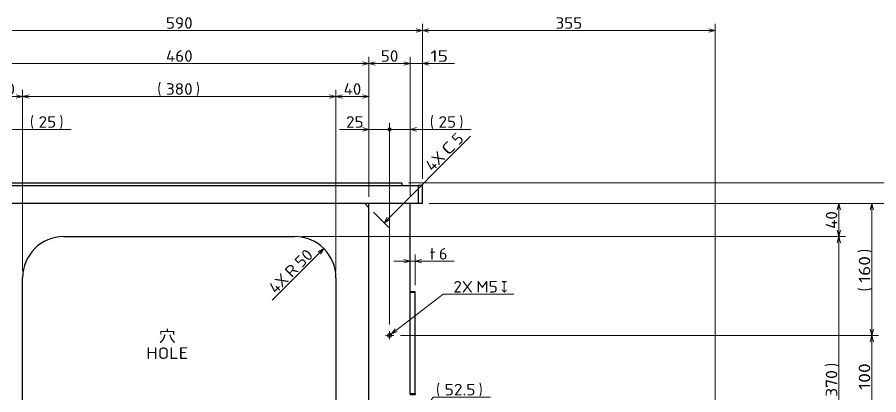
# Model space of a CAD drawing. Extents: x 0 to 1254, y -12 to 833.
# Drawn here: x 781.2 to 1042.4, y 208.7 to 323.2 of the extents above; entities that cross this region are included whole.
import ezdxf
from ezdxf.enums import TextEntityAlignment as Align

# ---------------------------------------------------------------- set-up
doc = ezdxf.new("R2010")
doc.units = 0
doc.linetypes.add('DASHDOT', pattern=[18.5, 12, -3, 0.5, -3])
doc.layers.get('0').update_dxf_attribs({"lineweight": 13})
doc.styles.add('GDT', font='gdt.shx')
doc.styles.get("Standard").update_dxf_attribs({"font": 'isocp.shx'})
doc.dimstyles.get("Standard").update_dxf_attribs({"dimtxt": 2.5, "dimasz": 2.5, "dimexe": 1.25, "dimexo": 0.625, "dimtad": 1, "dimcen": 2.5, "dimadec": 0, "dimazin": 0, "dimtfac": 1, "dimtmove": 0, "dimatfit": 0, "dimfxl": 1, "dimarcsym": 0})

# ---------------------------------------------------------------- blocks, each defined once
blk = doc.blocks.new('*D311')
at = {"color": 7, "lineweight": 13}
blk.add_line((874.137239, 253.045332), (858.463828, 237.371924), dxfattribs=at)
blk.add_lwpolyline([(873.137239, 251.313277), (874.137239, 253.045332), (872.405187, 252.045332)], dxfattribs=at)
for s, rotation, width, p, p2 in [('50', 44.999942, 0.868247, (867.385533, 247.000731), (871.171521, 250.786711)), ('4X', 44.999974, 0.953546, (859.524487, 239.139693), (863.68242, 243.297621)), ('R', 44.999905, 1.078997, (864.389527, 244.004729), (866.67843, 246.293623))]:
    blk.add_text(s, height=3.5, rotation=rotation, dxfattribs=dict(at, width=width)).set_placement(p, p2, align=Align.FIT)
blk = doc.blocks.new('*D312')
at = {"color": 7, "lineweight": 13}
for p, q in [((901.798402, 241.956496), (901.798402, 251.206496)), ((895.298402, 249.206496), (913.593202, 249.206496))]:
    blk.add_line(p, q, dxfattribs=at)
for points in [[(898.366548, 248.688856), (900.298402, 249.206496), (898.366548, 249.724135)], [(903.730256, 249.724135), (901.798402, 249.206496), (903.730256, 248.688856)]]:
    blk.add_lwpolyline(points, dxfattribs=at)
for s, width, p, p2 in [('t', 1.09249, (906.182794, 249.706496), (908.00361, 249.706496)), ('6', 0.913976, (909.003602, 249.706496), (911.593202, 249.706496))]:
    blk.add_text(s, height=3.5, dxfattribs=dict(at, width=width)).set_placement(p, p2, align=Align.FIT)
blk = doc.blocks.new('*D316')
at = {"color": 214, "lineweight": 13}
for p, q in [((894.543794, 227.087569), (910.298402, 239.206496)), ((910.298402, 239.206496), (931.747964, 239.206496))]:
    blk.add_line(p, q, dxfattribs=at)
blk.add_lwpolyline([(895.759416, 228.675726), (894.543794, 227.087569), (896.390634, 227.855147)], dxfattribs=at)
for s, width, p, p2 in [('2X', 0.953546, (913.418199, 239.706496), (919.298402, 239.706496)), ('M5', 0.967101, (920.298402, 239.706496), (926.906922, 239.706496))]:
    blk.add_text(s, height=3.5, dxfattribs=dict(at, width=width)).set_placement(p, p2, align=Align.FIT)
at = {"color": 214, "lineweight": 13, "style": 'GDT', "width": 0.52601}
blk.add_text('x', height=3.5, dxfattribs=at).set_placement((927.90693, 239.706496), (929.747964, 239.706496), align=Align.FIT)
blk = doc.blocks.new('*D325')
at = {"color": 7, "lineweight": 13}
for p, q in [((755.454469, 205.897566), (743.108659, 205.897566)), ((770.360902, 199.206496), (755.454469, 205.897566)), ((759.048402, 156.206496), (759.048402, 201.206496)), ((781.673402, 164.706496), (781.673402, 201.206496)), ((759.048402, 199.206496), (781.673402, 199.206496))]:
    blk.add_line(p, q, dxfattribs=at)
for points in [[(760.980256, 199.724135), (759.048402, 199.206496), (760.980256, 198.688856)], [(779.741551, 198.688856), (781.673402, 199.206496), (779.741551, 199.724135)]]:
    blk.add_lwpolyline(points, dxfattribs=at)
at = {"color": 7, "lineweight": 13, "width": 0.836938}
blk.add_text('90.5', height=3.5, dxfattribs=at).set_placement((745.108659, 206.397566), (754.454469, 206.397566), align=Align.FIT)
blk = doc.blocks.new('*D329')
at = {"color": 7, "lineweight": 13}
for p, q in [((901.235902, 199.206496), (907.31244, 208.024351)), ((907.31244, 208.024351), (924.66591, 208.024351)), ((894.673402, 164.706496), (894.673402, 201.206496)), ((907.798402, 156.206496), (907.798402, 201.206496)), ((894.673402, 199.206496), (907.798402, 199.206496))]:
    blk.add_line(p, q, dxfattribs=at)
for points in [[(896.605256, 199.724135), (894.673402, 199.206496), (896.605256, 198.688856)], [(905.866548, 198.688856), (907.798402, 199.206496), (905.866548, 199.724135)]]:
    blk.add_lwpolyline(points, dxfattribs=at)
for s, p in [('(', (908.164033, 208.524351)), (')', (921.087876, 208.524351))]:
    blk.add_text(s, height=3.5, dxfattribs=at).set_placement(p)
at = {"color": 7, "lineweight": 13, "width": 0.836938}
blk.add_text('52.5', height=3.5, dxfattribs=at).set_placement((910.742066, 208.524351), (920.087876, 208.524351), align=Align.FIT)
blk = doc.blocks.new('*D351')
at = {"color": 7, "lineweight": 13}
for p, q in [((772.798402, 268.706496), (772.798402, 301.206496)), ((782.798402, 246.206496), (782.798402, 301.206496)), ((772.798402, 299.206496), (782.798402, 299.206496))]:
    blk.add_line(p, q, dxfattribs=at)
for points in [[(774.730252, 299.724135), (772.798402, 299.206496), (774.730252, 298.688856)], [(780.866551, 298.688856), (782.798402, 299.206496), (780.866551, 299.724135)]]:
    blk.add_lwpolyline(points, dxfattribs=at)
at = {"color": 7, "lineweight": 13, "width": 0.868247}
blk.add_text('40', height=3.5, dxfattribs=at).set_placement((775.121308, 299.706496), (780.475495, 299.706496), align=Align.FIT)
blk = doc.blocks.new('*D352')
at = {"color": 7, "lineweight": 13}
for p, q in [((782.798402, 246.206496), (782.798402, 301.206496)), ((877.798402, 246.206496), (877.798402, 301.206496)), ((782.798402, 299.206496), (877.798402, 299.206496))]:
    blk.add_line(p, q, dxfattribs=at)
for points in [[(784.730252, 299.724135), (782.798402, 299.206496), (784.730252, 298.688856)], [(875.866551, 298.688856), (877.798402, 299.206496), (875.866551, 299.724135)]]:
    blk.add_lwpolyline(points, dxfattribs=at)
for s, p in [('(', (823.660975, 299.706496)), (')', (835.357795, 299.706496))]:
    blk.add_text(s, height=3.5, dxfattribs=at).set_placement(p)
at = {"color": 7, "lineweight": 13, "width": 0.854609}
blk.add_text('380', height=3.5, dxfattribs=at).set_placement((826.239009, 299.706496), (834.357795, 299.706496), align=Align.FIT)
blk = doc.blocks.new('*D353')
at = {"color": 7, "lineweight": 13}
for p, q in [((877.798402, 246.206496), (877.798402, 301.206496)), ((887.798402, 268.706496), (887.798402, 301.206496)), ((877.798402, 299.206496), (887.798402, 299.206496))]:
    blk.add_line(p, q, dxfattribs=at)
for points in [[(879.730252, 299.724135), (877.798402, 299.206496), (879.730252, 298.688856)], [(885.866551, 298.688856), (887.798402, 299.206496), (885.866551, 299.724135)]]:
    blk.add_lwpolyline(points, dxfattribs=at)
at = {"color": 7, "lineweight": 13, "width": 0.868247}
blk.add_text('40', height=3.5, dxfattribs=at).set_placement((880.121308, 299.706496), (885.475495, 299.706496), align=Align.FIT)
blk = doc.blocks.new('*D356')
at = {"color": 7, "lineweight": 13}
for p, q in [((772.798402, 268.706496), (772.798402, 311.206496)), ((887.798402, 268.706496), (887.798402, 311.206496)), ((772.798402, 309.206496), (887.798402, 309.206496))]:
    blk.add_line(p, q, dxfattribs=at)
for points in [[(774.730252, 309.724135), (772.798402, 309.206496), (774.730252, 308.688856)], [(885.866551, 308.688856), (887.798402, 309.206496), (885.866551, 309.724135)]]:
    blk.add_lwpolyline(points, dxfattribs=at)
at = {"color": 7, "lineweight": 13, "width": 0.854609}
blk.add_text('460', height=3.5, dxfattribs=at).set_placement((826.239009, 309.706496), (834.357795, 309.706496), align=Align.FIT)
blk = doc.blocks.new('*D357')
at = {"color": 7, "lineweight": 13}
for p, q in [((887.798402, 268.706496), (887.798402, 311.206496)), ((900.298402, 268.706496), (900.298402, 311.206496)), ((887.798402, 309.206496), (900.298402, 309.206496))]:
    blk.add_line(p, q, dxfattribs=at)
for points in [[(889.730252, 309.724135), (887.798402, 309.206496), (889.730252, 308.688856)], [(898.366548, 308.688856), (900.298402, 309.206496), (898.366548, 309.724135)]]:
    blk.add_lwpolyline(points, dxfattribs=at)
at = {"color": 7, "lineweight": 13, "width": 0.868247}
blk.add_text('50', height=3.5, dxfattribs=at).set_placement((891.371308, 309.706496), (896.725495, 309.706496), align=Align.FIT)
blk = doc.blocks.new('*D358')
at = {"color": 7, "lineweight": 13}
for p, q in [((900.298402, 268.706496), (900.298402, 311.206496)), ((904.048402, 274.206496), (904.048402, 311.206496)), ((895.298402, 309.206496), (913.783944, 309.206496))]:
    blk.add_line(p, q, dxfattribs=at)
for points in [[(898.366548, 308.688856), (900.298402, 309.206496), (898.366548, 309.724135)], [(905.980256, 309.724135), (904.048402, 309.206496), (905.980256, 308.688856)]]:
    blk.add_lwpolyline(points, dxfattribs=at)
at = {"color": 7, "lineweight": 13, "width": 0.868247}
blk.add_text('15', height=3.5, dxfattribs=at).set_placement((906.429749, 309.706496), (911.783937, 309.706496), align=Align.FIT)
blk = doc.blocks.new('*D359')
at = {"color": 7, "lineweight": 13}
for p, q in [((756.548402, 274.206496), (756.548402, 321.206496)), ((756.548402, 319.206496), (904.048402, 319.206496)), ((904.048402, 274.206496), (904.048402, 321.206496))]:
    blk.add_line(p, q, dxfattribs=at)
for points in [[(758.480256, 319.724135), (756.548402, 319.206496), (758.480256, 318.688856)], [(902.116548, 318.688856), (904.048402, 319.206496), (902.116548, 319.724135)]]:
    blk.add_lwpolyline(points, dxfattribs=at)
at = {"color": 7, "lineweight": 13, "width": 0.854609}
blk.add_text('590', height=3.5, dxfattribs=at).set_placement((826.239009, 319.706496), (834.357795, 319.706496), align=Align.FIT)
blk = doc.blocks.new('*D361')
at = {"color": 7, "lineweight": 13}
for p, q in [((904.048402, 274.206496), (904.048402, 321.206496)), ((904.048402, 319.206496), (992.798402, 319.206496)), ((992.798402, 144.456496), (992.798402, 321.206496))]:
    blk.add_line(p, q, dxfattribs=at)
for points in [[(905.980256, 319.724135), (904.048402, 319.206496), (905.980256, 318.688856)], [(990.866548, 318.688856), (992.798402, 319.206496), (990.866548, 319.724135)]]:
    blk.add_lwpolyline(points, dxfattribs=at)
at = {"color": 7, "lineweight": 13, "width": 0.854609}
blk.add_text('355', height=3.5, dxfattribs=at).set_placement((944.364007, 319.706496), (952.482797, 319.706496), align=Align.FIT)
blk = doc.blocks.new('*D363')
at = {"color": 7, "lineweight": 13}
for p, q in [((867.298402, 256.706496), (1032.298402, 256.706496)), ((1030.298402, 164.206496), (1030.298402, 256.706496)), ((867.298402, 164.206496), (1032.298402, 164.206496))]:
    blk.add_line(p, q, dxfattribs=at)
for points in [[(1030.816041, 254.774641), (1030.298402, 256.706496), (1029.780763, 254.774641)], [(1029.780763, 166.138346), (1030.298402, 164.206496), (1030.816041, 166.138346)]]:
    blk.add_lwpolyline(points, dxfattribs=at)
for s, p in [(')', (1029.798402, 217.181799)), ('(', (1029.798402, 205.484976))]:
    blk.add_text(s, height=3.5, rotation=90.000003, dxfattribs=at).set_placement(p)
at = {"color": 7, "lineweight": 13, "width": 0.854609}
blk.add_text('370', height=3.5, rotation=90, dxfattribs=at).set_placement((1029.798402, 208.06301), (1029.798402, 216.181799), align=Align.FIT)
blk = doc.blocks.new('*D364')
at = {"color": 7, "lineweight": 13}
for p, q in [((906.048402, 266.706496), (1032.298402, 266.706496)), ((1030.298402, 256.706496), (1030.298402, 266.706496)), ((867.298402, 256.706496), (1032.298402, 256.706496))]:
    blk.add_line(p, q, dxfattribs=at)
for points in [[(1030.816041, 264.774641), (1030.298402, 266.706496), (1029.780763, 264.774641)], [(1029.780763, 258.63835), (1030.298402, 256.706496), (1030.816041, 258.63835)]]:
    blk.add_lwpolyline(points, dxfattribs=at)
at = {"color": 7, "lineweight": 13, "width": 0.868247}
blk.add_text('40', height=3.5, rotation=90, dxfattribs=at).set_placement((1029.798402, 259.029402), (1029.798402, 264.383589), align=Align.FIT)
blk = doc.blocks.new('*D365')
at = {"color": 7, "lineweight": 13}
for p, q in [((899.798402, 272.956496), (1062.298402, 272.956496)), ((1060.298402, 154.206496), (1060.298402, 272.956496)), ((909.798402, 154.206496), (1062.298402, 154.206496))]:
    blk.add_line(p, q, dxfattribs=at)
for points in [[(1060.816041, 271.024641), (1060.298402, 272.956496), (1059.780763, 271.024641)], [(1059.780763, 156.138346), (1060.298402, 154.206496), (1060.816041, 156.138346)]]:
    blk.add_lwpolyline(points, dxfattribs=at)
for s, p in [(')', (1059.798402, 218.64089)), ('(', (1059.798402, 206.944067))]:
    blk.add_text(s, height=3.5, rotation=90.000003, dxfattribs=at).set_placement(p)
at = {"color": 7, "lineweight": 13, "width": 0.854609}
blk.add_text('475', height=3.5, rotation=90, dxfattribs=at).set_placement((1059.798402, 209.522101), (1059.798402, 217.64089), align=Align.FIT)
blk = doc.blocks.new('*D367')
at = {"color": 7, "lineweight": 13}
for p, q in [((906.048402, 266.706496), (1052.298402, 266.706496)), ((1050.298402, 154.206496), (1050.298402, 266.706496)), ((909.798402, 154.206496), (1052.298402, 154.206496))]:
    blk.add_line(p, q, dxfattribs=at)
for points in [[(1050.816041, 264.774641), (1050.298402, 266.706496), (1049.780763, 264.774641)], [(1049.780763, 156.138346), (1050.298402, 154.206496), (1050.816041, 156.138346)]]:
    blk.add_lwpolyline(points, dxfattribs=at)
for s, p in [(')', (1049.798402, 215.51589)), ('(', (1049.798402, 203.819067))]:
    blk.add_text(s, height=3.5, rotation=90.000003, dxfattribs=at).set_placement(p)
at = {"color": 7, "lineweight": 13, "width": 0.854609}
blk.add_text('450', height=3.5, rotation=90, dxfattribs=at).set_placement((1049.798402, 206.397101), (1049.798402, 214.51589), align=Align.FIT)
blk = doc.blocks.new('*D368')
at = {"color": 7, "lineweight": 13}
for p, q in [((1050.298402, 266.706496), (1050.298402, 288.31346)), ((899.798402, 272.956496), (1052.298402, 272.956496)), ((906.048402, 266.706496), (1052.298402, 266.706496))]:
    blk.add_line(p, q, dxfattribs=at)
for points in [[(1050.816041, 271.024641), (1050.298402, 272.956496), (1049.780763, 271.024641)], [(1049.780763, 268.63835), (1050.298402, 266.706496), (1050.816041, 268.63835)]]:
    blk.add_lwpolyline(points, dxfattribs=at)
for s, p in [(')', (1049.798402, 284.735426)), ('(', (1049.798402, 275.803206))]:
    blk.add_text(s, height=3.5, rotation=90.000003, dxfattribs=at).set_placement(p)
at = {"color": 7, "lineweight": 13, "width": 0.868247}
blk.add_text('25', height=3.5, rotation=90, dxfattribs=at).set_placement((1049.798402, 278.381239), (1049.798402, 283.735426), align=Align.FIT)
blk = doc.blocks.new('*D369')
at = {"color": 7, "lineweight": 13}
for p, q in [((897.3359, 226.706496), (1042.298402, 226.706496)), ((1040.298402, 201.706496), (1040.298402, 226.706496)), ((897.3359, 201.706496), (1042.298402, 201.706496))]:
    blk.add_line(p, q, dxfattribs=at)
for points in [[(1040.816041, 224.774641), (1040.298402, 226.706496), (1039.780763, 224.774641)], [(1039.780763, 203.63835), (1040.298402, 201.706496), (1040.816041, 203.63835)]]:
    blk.add_lwpolyline(points, dxfattribs=at)
at = {"color": 7, "lineweight": 13, "width": 0.854609}
blk.add_text('100', height=3.5, rotation=90, dxfattribs=at).set_placement((1039.798402, 210.147101), (1039.798402, 218.26589), align=Align.FIT)
blk = doc.blocks.new('*D371')
at = {"color": 7, "lineweight": 13}
for p, q in [((906.048402, 266.706496), (1042.298402, 266.706496)), ((1040.298402, 226.706496), (1040.298402, 266.706496)), ((897.3359, 226.706496), (1042.298402, 226.706496))]:
    blk.add_line(p, q, dxfattribs=at)
for points in [[(1040.816041, 264.774641), (1040.298402, 266.706496), (1039.780763, 264.774641)], [(1039.780763, 228.63835), (1040.298402, 226.706496), (1040.816041, 228.63835)]]:
    blk.add_lwpolyline(points, dxfattribs=at)
for s, p in [(')', (1039.798402, 251.765883)), ('(', (1039.798402, 240.069067))]:
    blk.add_text(s, height=3.5, rotation=90.000003, dxfattribs=at).set_placement(p)
at = {"color": 7, "lineweight": 13, "width": 0.854609}
blk.add_text('160', height=3.5, rotation=90, dxfattribs=at).set_placement((1039.798402, 242.647101), (1039.798402, 250.765883), align=Align.FIT)
blk = doc.blocks.new('*D373')
at = {"color": 7, "lineweight": 13}
for p, q in [((766.548402, 229.993994), (766.548402, 291.206496)), ((772.798402, 267.456496), (772.798402, 291.206496)), ((767.048402, 289.206496), (797.553533, 289.206496))]:
    blk.add_line(p, q, dxfattribs=at)
at = {"color": 7, "lineweight": 13, "const_width": 0.5}
for points in [[(766.798402, 289.206496, 1), (766.298402, 289.206496)], [(766.298402, 289.206496, 1), (766.798402, 289.206496)]]:
    blk.add_lwpolyline(points, format="xyb", dxfattribs=at)
at = {"color": 7, "lineweight": 13}
blk.add_lwpolyline([(774.730252, 289.724135), (772.798402, 289.206496), (774.730252, 288.688856)], dxfattribs=at)
blk.add_circle((766.548402, 289.206496), 0.5, dxfattribs=at)
for s, p in [('(', (785.043271, 289.706496)), (')', (793.975499, 289.706496))]:
    blk.add_text(s, height=3.5, dxfattribs=at).set_placement(p)
at = {"color": 7, "lineweight": 13, "width": 0.868247}
blk.add_text('25', height=3.5, dxfattribs=at).set_placement((787.621308, 289.706496), (792.975495, 289.706496), align=Align.FIT)
blk = doc.blocks.new('*D374')
at = {"color": 7, "lineweight": 13}
for p, q in [((887.798402, 268.706496), (887.798402, 291.206496)), ((894.048402, 229.993994), (894.048402, 291.206496)), ((878.840436, 289.206496), (893.548402, 289.206496))]:
    blk.add_line(p, q, dxfattribs=at)
blk.add_lwpolyline([(885.866551, 288.688856), (887.798402, 289.206496), (885.866551, 289.724135)], dxfattribs=at)
at = {"color": 7, "lineweight": 13, "const_width": 0.5}
for points in [[(894.298402, 289.206496, 1), (893.798402, 289.206496)], [(893.798402, 289.206496, 1), (894.298402, 289.206496)]]:
    blk.add_lwpolyline(points, format="xyb", dxfattribs=at)
at = {"color": 7, "lineweight": 13}
blk.add_circle((894.048402, 289.206496), 0.5, dxfattribs=at)
at = {"color": 7, "lineweight": 13, "width": 0.868248}
blk.add_text('25', height=3.5, dxfattribs=at).set_placement((880.840432, 289.706496), (886.194627, 289.706496), align=Align.FIT)
blk = doc.blocks.new('*D375')
at = {"color": 7, "lineweight": 13}
for p, q in [((894.048402, 229.993994), (894.048402, 291.206496)), ((900.298402, 268.706496), (900.298402, 291.206496)), ((894.548402, 289.206496), (918.80613, 289.206496))]:
    blk.add_line(p, q, dxfattribs=at)
at = {"color": 7, "lineweight": 13, "const_width": 0.5}
for points in [[(894.298402, 289.206496, 1), (893.798402, 289.206496)], [(893.798402, 289.206496, 1), (894.298402, 289.206496)]]:
    blk.add_lwpolyline(points, format="xyb", dxfattribs=at)
at = {"color": 7, "lineweight": 13}
blk.add_lwpolyline([(902.230256, 289.724135), (900.298402, 289.206496), (902.230256, 288.688856)], dxfattribs=at)
blk.add_circle((894.048402, 289.206496), 0.5, dxfattribs=at)
for s, p in [('(', (906.295869, 289.706496)), (')', (915.228097, 289.706496))]:
    blk.add_text(s, height=3.5, dxfattribs=at).set_placement(p)
at = {"color": 7, "lineweight": 13, "width": 0.868247}
blk.add_text('25', height=3.5, dxfattribs=at).set_placement((908.873902, 289.706496), (914.228089, 289.706496), align=Align.FIT)

msp = doc.modelspace()

# ---------------------------------------------------------------- linework, layer by layer
at = {"color": 7, "lineweight": 13}
for p, q in [((892.3636, 260.8913), (918.5981, 287.1258)), ((889.2126, 264.0423), (893.7778, 259.4771))]:
    msp.add_line(p, q, dxfattribs=at)
at = {"color": 7, "lineweight": 25}
for p, q in [((757.7984, 272.2065), (902.7984, 272.2065)), ((762.7984, 272.9565), (897.7984, 272.9565)), ((897.7984, 272.9565), (897.7984, 272.2065)), ((904.0484, 272.2065), (902.7984, 272.2065)), ((902.7984, 266.7065), (902.7984, 272.2065)), ((904.0484, 266.7065), (904.0484, 272.2065)), ((902.7984, 266.7065), (757.7984, 266.7065)), ((886.5484, 266.7065), (887.7984, 265.4565)), ((887.7984, 162.9564), (887.7984, 266.7065)), ((900.2984, 239.9565), (900.2984, 266.7065)), ((904.0484, 266.7065), (902.7984, 266.7065)), ((795.2984, 256.7065), (865.2984, 256.7065)), ((782.7984, 176.7065), (782.7984, 244.2065)), ((877.7984, 244.2065), (877.7984, 176.7065)), ((901.7984, 239.9565), (900.2984, 239.9565)), ((900.2984, 239.7065), (900.2984, 239.9565)), ((901.7984, 239.7065), (900.2984, 239.7065)), ((900.2984, 208.9565), (900.2984, 239.7065)), ((901.7984, 239.7065), (901.7984, 239.9565)), ((901.7984, 208.9565), (901.7984, 239.7065)), ((901.7984, 208.9565), (900.2984, 208.9565)), ((900.2984, 208.9565), (900.2984, 208.7065)), ((901.7984, 208.7065), (900.2984, 208.7065)), ((901.7984, 208.9565), (901.7984, 208.7065))]:
    msp.add_line(p, q, dxfattribs=at)
at = {"color": 7, "linetype": 'DASHDOT', "lineweight": 13, "ltscale": 0.064375}
for p, q in [((894.0484, 227.994), (894.0484, 225.419)), ((895.3359, 226.7065), (892.7609, 226.7065))]:
    msp.add_line(p, q, dxfattribs=at)
at = {"color": 7, "lineweight": 13}
msp.add_lwpolyline([(893.3636, 262.6234), (892.3636, 260.8913), (894.0956, 261.8913)], dxfattribs=at)
at = {"color": 7, "lineweight": 25}
msp.add_circle((894.0484, 226.7065), 0.5375, dxfattribs=at)
for centre, start, end in [((795.2984, 244.2065), 90, 180), ((865.2984, 244.2065), 0, 90)]:
    msp.add_arc(centre, 12.5, start, end, dxfattribs=at)
at = {"color": 7, "lineweight": 13}
msp.add_arc((894.0484, 226.7065), 0.625, 169.999993, 100.000014, dxfattribs=at)

# ---------------------------------------------------------------- texts
for s, rotation, width, p, p2 in [('5', 45, 0.913972, (914.9992, 284.234), (916.8303, 286.0652)), ('C', 44.99982, 1.146434, (911.8602, 281.095), (914.2921, 283.5269)), ('4X', 45, 0.953546, (906.9951, 276.2299), (911.1531, 280.3879))]:
    msp.add_text(s, height=3.5, rotation=rotation, dxfattribs=dict(at, width=width)).set_placement(p, p2, align=Align.FIT)
for s, width, p, p2 in [('穴', 2.071676, (824.0614, 224.7556), (829.2406, 224.7556)), ('HOLE', 0.977323, (820.2984, 219.5764), (833.0036, 219.5764))]:
    msp.add_text(s, height=3.5, dxfattribs=dict(at, width=width)).set_placement(p, p2, align=Align.FIT)

# ---------------------------------------------------------------- dimensions: what is measured, and where the dimension line sits
at = {"lineweight": 0}
for base, p1, p2, angle, picture, middle, dimtype in [((756.5484, 319.2065), (904.0484, 272.2065), (756.5484, 272.2065), 180, '*D359', (830.2984, 319.2065), 161), ((904.0484, 319.2065), (992.7984, 142.4565), (904.0484, 272.2065), 180, '*D361', (948.4234, 319.2065), 160), ((772.7984, 309.2065), (887.7984, 266.7065), (772.7984, 266.7065), 180, '*D356', (830.2984, 309.2065), 161), ((887.7984, 309.2065), (900.2984, 266.7065), (887.7984, 266.7065), 180, '*D357', (894.0484, 309.2065), 161), ((900.2984, 309.2065), (904.0484, 272.2065), (900.2984, 266.7065), 180, '*D358', (909.1068, 309.2065), 160), ((772.7984, 299.2065), (782.7984, 244.2065), (772.7984, 266.7065), 180, '*D351', (777.7984, 299.2065), 160), ((877.7984, 299.2065), (887.7984, 266.7065), (877.7984, 244.2065), 180, '*D353', (882.7984, 299.2065), 160), ((887.7984, 289.2065), (894.0484, 227.994), (887.7984, 266.7065), 180, '*D374', (883.5175, 289.2065), 160), ((1030.2984, 256.7065), (904.0484, 266.7065), (865.2984, 256.7065), 270, '*D364', (1030.2984, 261.7065), 160), ((1040.2984, 226.7065), (895.3359, 201.7065), (895.3359, 226.7065), 90, '*D369', (1040.2984, 214.2065), 161), ((759.0484, 199.2065), (781.6734, 162.7065), (759.0484, 154.2065), 180, '*D325', (749.7816, 199.2065), 160)]:
    dim = msp.add_linear_dim(base=base, p1=p1, p2=p2, angle=angle, dimstyle='STANDARD', override={"dimlfac": 4}, dxfattribs=at)
    dim.commit()
    dim.dimension.update_dxf_attribs({"geometry": picture, "text_midpoint": middle, "dimtype": dimtype})
for base, p1, p2, angle, picture, middle, dimtype in [((782.7984, 299.2065), (877.7984, 244.2065), (782.7984, 244.2065), 180, '*D352', (830.2984, 299.2065), 161), ((766.5484, 289.2065), (772.7984, 265.4565), (766.5484, 227.994), 180, '*D373', (790.2984, 289.2065), 160), ((894.0484, 289.2065), (900.2984, 266.7065), (894.0484, 227.994), 180, '*D375', (911.551, 289.2065), 160), ((1050.2984, 266.7065), (897.7984, 272.9565), (904.0484, 266.7065), 270, '*D368', (1050.2984, 281.0583), 160), ((1060.2984, 272.9565), (907.7984, 154.2065), (897.7984, 272.9565), 90, '*D365', (1060.2984, 213.5815), 160), ((1040.2984, 226.7065), (904.0484, 266.7065), (895.3359, 226.7065), 270, '*D371', (1040.2984, 246.7065), 160), ((1050.2984, 154.2065), (904.0484, 266.7065), (907.7984, 154.2065), 270, '*D367', (1050.2984, 210.4565), 160), ((1030.2984, 164.2065), (865.2984, 256.7065), (865.2984, 164.2065), 270, '*D363', (1030.2984, 212.1224), 161), ((894.6734, 199.2065), (907.7984, 154.2065), (894.6734, 162.7065), 180, '*D329', (915.415, 199.2065), 160)]:
    dim = msp.add_linear_dim(base=base, p1=p1, p2=p2, angle=angle, text='(<>)', dimstyle='STANDARD', override={"dimlfac": 4}, dxfattribs=at)
    dim.commit()
    dim.dimension.update_dxf_attribs({"geometry": picture, "text_midpoint": middle, "dimtype": dimtype})
dim = msp.add_radius_dim(center=(865.2984, 244.2065), mpoint=(874.1372, 253.0453), text='4X<>', dimstyle='STANDARD', override={"dimlfac": 4}, dxfattribs=at)
dim.commit()
dim.dimension.update_dxf_attribs({"geometry": '*D311', "text_midpoint": (865.7016, 244.6096), "dimtype": 164})
dim = msp.add_linear_dim(base=(901.7984, 249.2065), p1=(900.2984, 251.7065), p2=(901.7984, 239.9565), text='t<>', dimstyle='STANDARD', override={"dimlfac": 4}, dxfattribs=at)
dim.commit()
dim.dimension.update_dxf_attribs({"geometry": '*D312', "text_midpoint": (908.888, 249.2065), "dimtype": 160})
dim = msp.add_diameter_dim_2p(p1=(893.553, 226.3254), p2=(894.5438, 227.0876), text='2XM5↧', dimstyle='STANDARD', override={"dimlfac": 4}, dxfattribs=at)
dim.commit()
dim.dimension.update_dxf_attribs({"geometry": '*D316', "text_midpoint": (918.4754, 245.4965), "dimtype": 163})

doc.saveas('drawing.dxf')
